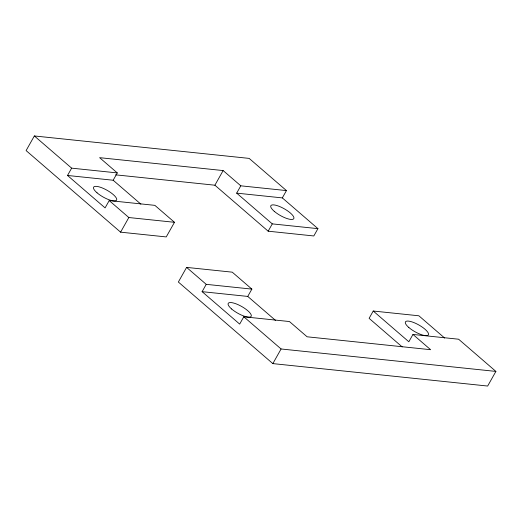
<?xml version="1.0" encoding="UTF-8"?>
<svg xmlns="http://www.w3.org/2000/svg" width="522" height="522" viewBox="0 0 522 522"><rect width="100%" height="100%" fill="white"/><g stroke="black" fill="none" stroke-linecap="round" stroke-linejoin="round"><path stroke-width="0.78" d="M286.447 190.589L240.799 185.819L236.675 193.133L282.324 197.903L286.447 190.589L249.157 158.394L34.348 135.955L26.1 150.584L120.595 232.166L166.237 236.929L174.485 222.3L154.858 205.355L109.209 200.585L105.085 207.9L67.514 175.464L71.638 168.149L117.287 172.919L113.163 180.234L67.514 175.464M120.595 232.166L128.836 217.53L174.485 222.3M115.59 174.831L214.888 185.206L223.135 170.57L240.799 185.819M251.872 289.11L206.229 284.34L202.105 291.661L247.748 296.424L251.872 289.11L232.244 272.164L186.602 267.394L178.354 282.03L272.843 363.606L487.652 386.045L495.9 371.416L458.61 339.215L412.961 334.452L408.837 341.766L373.23 311.021L369.106 318.342L402.175 346.889M268.164 231.194L272.288 223.879L317.931 228.649L313.813 235.964L268.164 231.194L214.888 185.206M412.961 334.452L430.624 349.701L307.112 336.794L289.449 321.545L243.8 316.776L239.676 324.097L202.105 291.661M272.843 363.606L281.09 348.977L495.9 371.416M223.135 170.57L99.617 157.67L117.287 172.919M373.23 311.021L418.872 315.79L444.659 338.054M282.324 197.903L317.931 228.649M236.675 193.133L272.288 223.879M113.163 180.234L140.881 204.161M247.748 296.424L275.466 320.358M34.348 135.955L71.638 168.149M109.209 200.585L128.836 217.53M186.602 267.394L206.229 284.34M243.8 316.776L281.09 348.977M408.85 327.509A13.187 3.902 29.4 0 0 428.216 335.065A13.187 3.902 29.4 0 0 413.646 322.485A13.187 3.902 29.4 0 0 408.85 327.509M231.631 308.998A13.187 3.902 29.4 0 0 250.997 316.547A13.187 3.902 29.4 0 0 236.427 303.974A13.187 3.902 29.4 0 0 231.631 308.998M97.04 192.807A13.187 3.902 29.4 0 0 116.413 200.357A13.187 3.902 29.4 0 0 101.842 187.776A13.187 3.902 29.4 0 0 97.04 192.807M274.259 211.319A13.187 3.902 29.4 0 0 293.625 218.868A13.187 3.902 29.4 0 0 279.055 206.294A13.187 3.902 29.4 0 0 274.259 211.319"/></g></svg>
